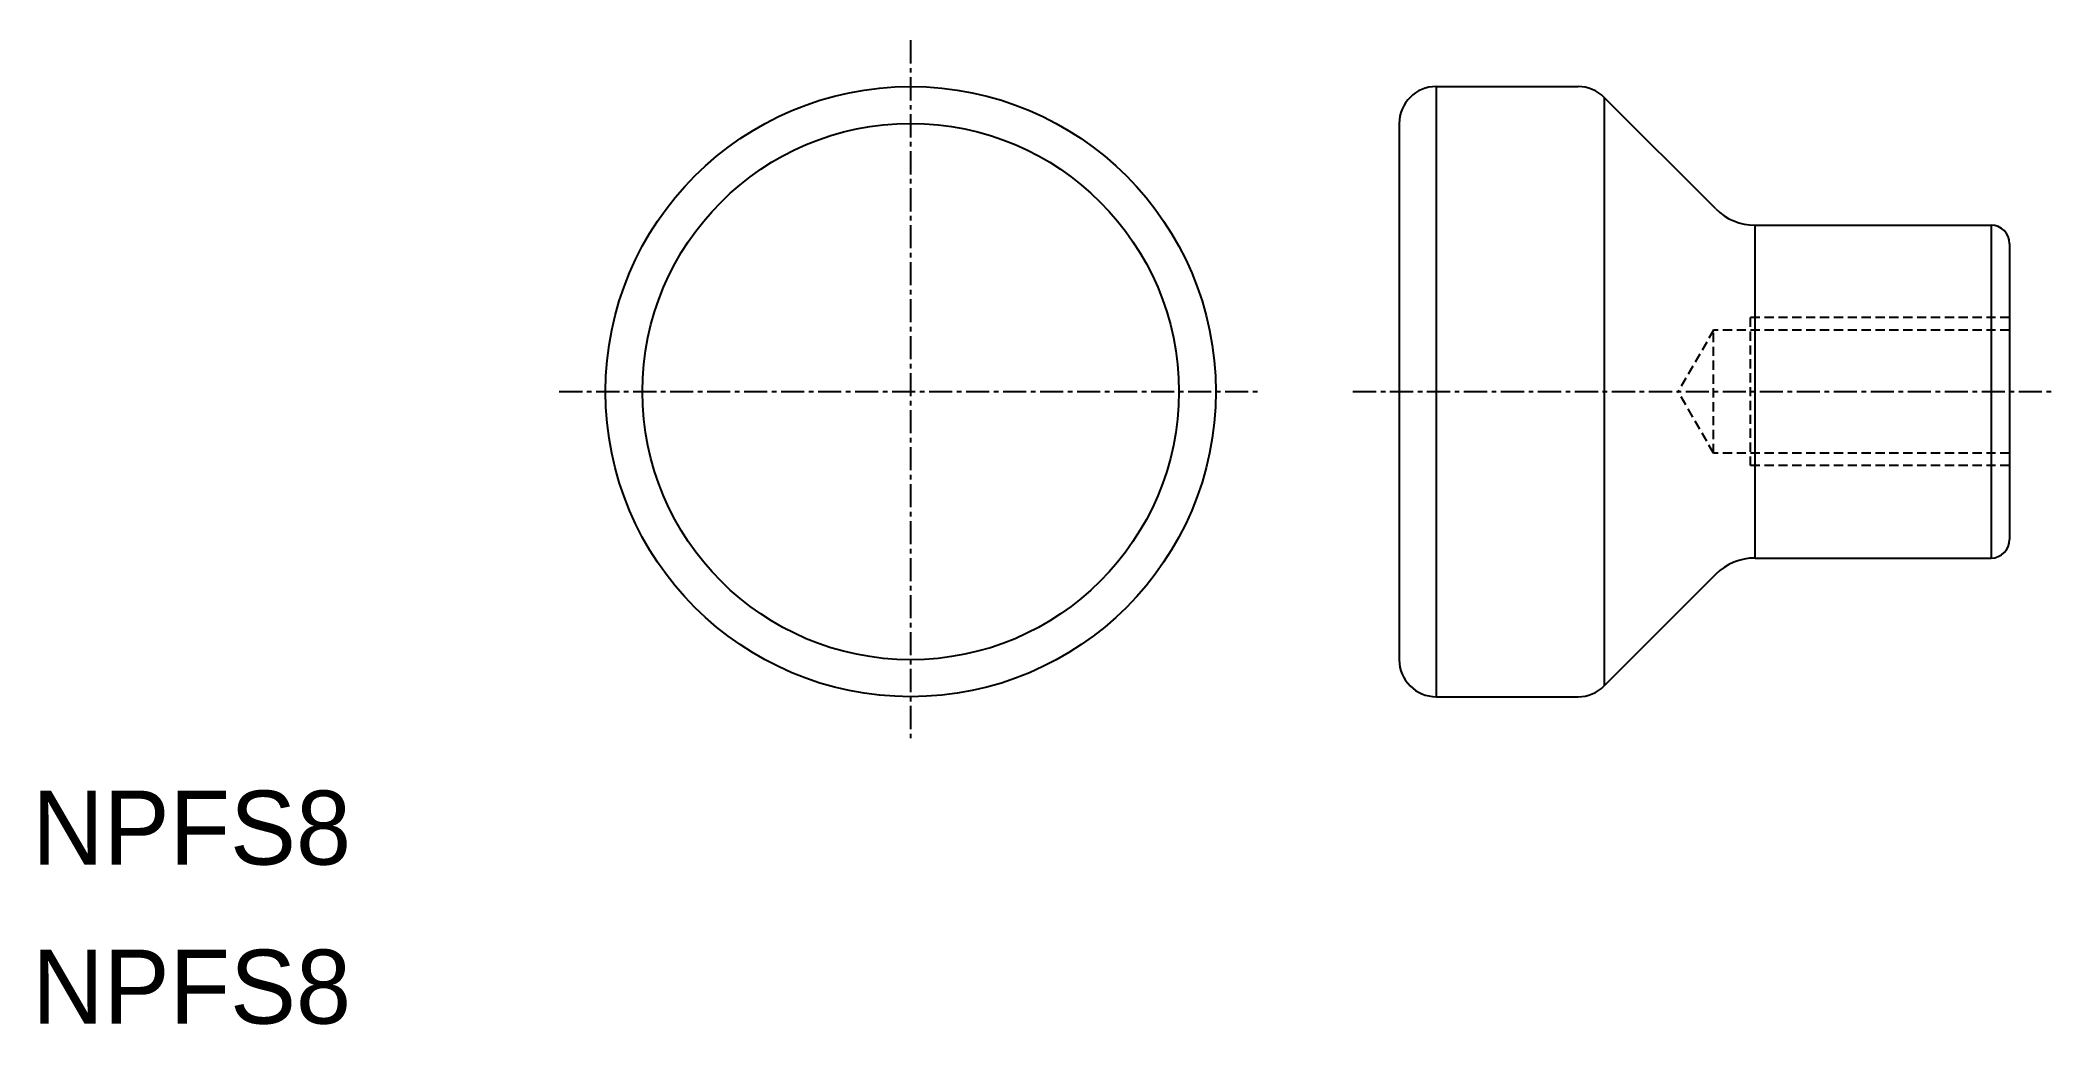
# Model space of a CAD drawing. Extents: x 0 to 109, y 0 to 53.
import ezdxf

# ---------------------------------------------------------------- set-up
doc = ezdxf.new("R2010")
doc.units = 0
doc.linetypes.add('CENTER', pattern=[2, 1.25, -0.25, 0.25, -0.25])
doc.linetypes.add('DASHED', pattern=[0.75, 0.5, -0.25])
doc.layers.get('0').update_dxf_attribs({"linetype": 'CONTINUOUS'})
doc.layers.add('CENTER', color=1, linetype='CENTER')

msp = doc.modelspace()

# ---------------------------------------------------------------- linework, layer by layer
at = {"color": 7, "linetype": 'CONTINUOUS'}
for p, q in [((75.92, 50.68), (83.59, 50.68)), ((75.92, 50.68), (75.92, 17.68)), ((91.04, 44.06), (85, 50.09)), ((85, 50.09), (85, 18.27)), ((73.92, 48.68), (73.92, 19.68)), ((93.16, 43.18), (105.92, 43.18)), ((93.16, 25.18), (93.16, 43.18)), ((105.92, 43.18), (105.92, 25.18)), ((106.92, 42.18), (106.92, 26.18)), ((93.16, 25.18), (105.92, 25.18)), ((91.04, 24.3), (85, 18.27)), ((75.92, 17.68), (83.59, 17.68))]:
    msp.add_line(p, q, dxfattribs=at)
at = {"color": 3, "linetype": 'DASHED'}
for p, q in [((106.92, 38.18), (92.92, 38.18)), ((92.92, 30.18), (92.92, 38.18)), ((90.92, 37.5), (89, 34.18)), ((90.92, 30.86), (90.92, 37.5)), ((106.92, 37.5), (90.92, 37.5)), ((90.92, 30.86), (89, 34.18)), ((106.92, 30.86), (90.92, 30.86)), ((106.92, 30.18), (92.92, 30.18))]:
    msp.add_line(p, q, dxfattribs=at)
at = {"color": 7, "linetype": 'CONTINUOUS'}
for radius in [16.5, 14.5]:
    msp.add_circle((47.5, 34.18), radius, dxfattribs=at)
for centre, radius, start, end in [((75.92, 48.68), 2, 90, 180), ((83.59, 48.68), 2, 45, 90), ((93.16, 46.18), 3, 225, 270), ((105.92, 42.18), 1, 360, 90), ((105.92, 26.18), 1, 270, 360), ((93.16, 22.18), 3, 90, 135), ((75.92, 19.68), 2, 180, 270), ((83.59, 19.68), 2, 270, 315)]:
    msp.add_arc(centre, radius, start, end, dxfattribs=at)
at = {"layer": 'CENTER', "color": 1, "linetype": 'CENTER'}
for p, q in [((47.5, 53.18), (47.5, 15.18)), ((28.5, 34.18), (66.5, 34.18)), ((71.42, 34.18), (109.42, 34.18))]:
    msp.add_line(p, q, dxfattribs=at)

# ---------------------------------------------------------------- texts
at = {"color": 7, "linetype": 'CONTINUOUS'}
for p in [(0, 8.6), (0, 0)]:
    msp.add_text('NPFS8', height=4, dxfattribs=at).set_placement(p)

doc.saveas('drawing.dxf')
